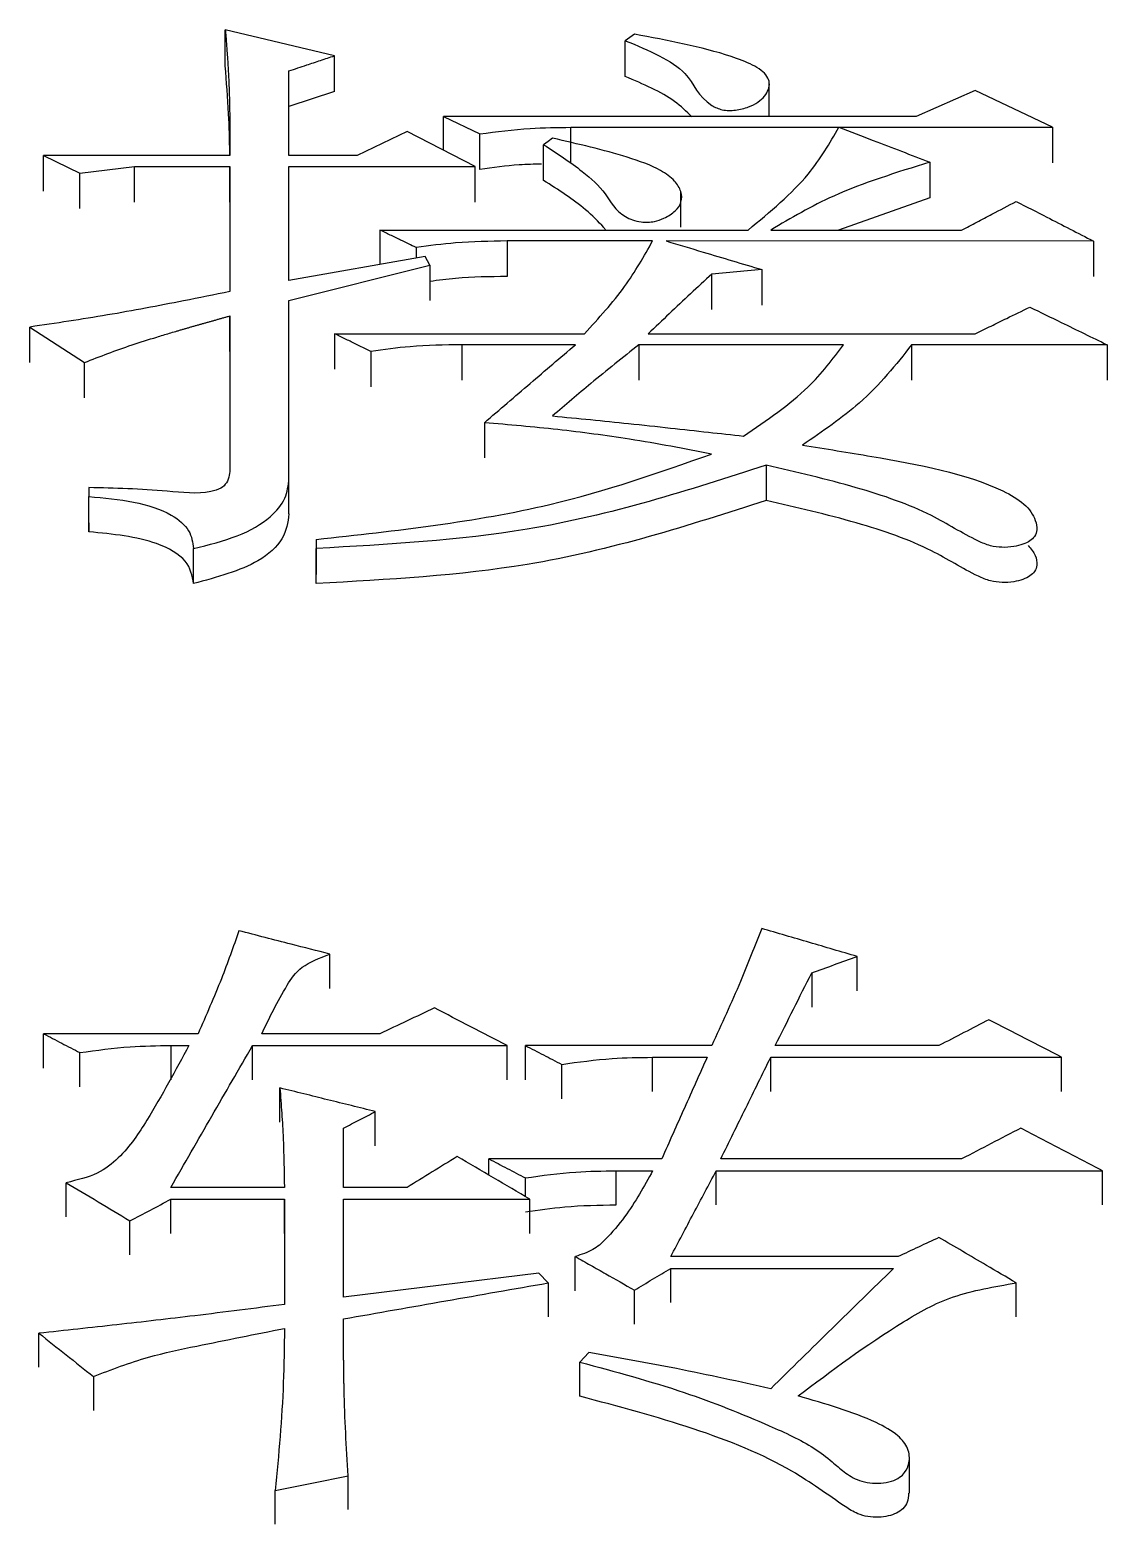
# Model space of a CAD drawing. Header units: millimetres. Extents: x 2180 to 4616, y 795 to 2518.
# Drawn here: x 2633.354 to 2635.918, y 2275.792 to 2279.347 of the extents above; entities that cross this region are included whole.
import ezdxf

# ---------------------------------------------------------------- set-up
doc = ezdxf.new("R2010")
doc.units = ezdxf.units.MM

msp = doc.modelspace()

# ---------------------------------------------------------------- linework, layer by layer
at = {"color": 7, "linetype": 'Continuous', "lineweight": 25}
for p, q in [((2634.0786, 2279.2854), (2633.819, 2279.347)), ((2633.819, 2279.2618), (2633.819, 2279.347)), ((2634.7926, 2279.3367), (2634.7709, 2279.3213)), ((2634.7709, 2279.2361), (2634.7709, 2279.3213)), ((2634.0786, 2279.2002), (2634.0786, 2279.2854)), ((2633.9705, 2279.0478), (2633.9705, 2279.2494)), ((2635.1136, 2279.141), (2635.1136, 2279.2236)), ((2634.0786, 2279.2002), (2633.9705, 2279.1643)), ((2635.6039, 2279.203), (2635.4632, 2279.141)), ((2635.7878, 2279.1151), (2635.6039, 2279.203)), ((2634.3382, 2279.0606), (2634.3382, 2279.141)), ((2634.3382, 2279.141), (2634.4248, 2279.0996)), ((2635.4632, 2279.141), (2634.3382, 2279.141)), ((2634.6411, 2279.0303), (2634.6411, 2279.1152)), ((2634.6411, 2279.1152), (2635.7878, 2279.1151)), ((2635.7878, 2279.1151), (2635.7878, 2279.0303)), ((2634.2517, 2279.1048), (2634.1327, 2279.0478)), ((2634.414, 2279.0219), (2634.2517, 2279.1048)), ((2634.4248, 2279.0148), (2634.4248, 2279.0996)), ((2633.3863, 2279.0478), (2633.4729, 2279.0063)), ((2633.8298, 2279.0478), (2633.3863, 2279.0478)), ((2634.1327, 2279.0478), (2633.9705, 2279.0478)), ((2634.5763, 2278.9889), (2634.5763, 2279.0738)), ((2633.4729, 2279.0063), (2633.6027, 2279.0219)), ((2633.4729, 2278.9216), (2633.4729, 2279.0063)), ((2633.6027, 2279.0219), (2633.8298, 2279.0219)), ((2633.6027, 2278.9371), (2633.6027, 2279.0219)), ((2633.8298, 2279.0219), (2633.8298, 2278.7241)), ((2633.8298, 2278.9371), (2633.8298, 2279.0219)), ((2633.9705, 2279.0219), (2634.414, 2279.0219)), ((2633.9705, 2278.7504), (2633.9705, 2279.0219)), ((2634.414, 2278.9371), (2634.414, 2279.0219)), ((2635.4957, 2279.0322), (2635.4957, 2278.9474)), ((2634.9029, 2278.8777), (2634.903, 2278.9629)), ((2635.4957, 2278.9474), (2635.278, 2278.8708)), ((2634.1868, 2278.8708), (2635.063, 2278.8708)), ((2634.1868, 2278.8708), (2634.1868, 2278.7888)), ((2635.1171, 2278.8708), (2635.5714, 2278.8708)), ((2634.2733, 2278.829), (2634.2733, 2278.8042)), ((2634.8358, 2278.8447), (2634.4897, 2278.8447)), ((2634.4897, 2278.8447), (2634.4897, 2278.7601)), ((2635.8851, 2278.8446), (2634.8683, 2278.8447)), ((2635.8851, 2278.8446), (2635.8851, 2278.7601)), ((2634.295, 2278.808), (2633.9705, 2278.7504)), ((2634.3058, 2278.7871), (2634.295, 2278.808)), ((2633.9705, 2278.7031), (2634.3058, 2278.7871)), ((2634.3058, 2278.7871), (2634.3058, 2278.7027)), ((2634.9765, 2278.6817), (2634.9765, 2278.7661)), ((2635.0955, 2278.7766), (2635.0955, 2278.6922)), ((2633.9705, 2278.2791), (2633.9705, 2278.7031)), ((2633.8298, 2278.6663), (2633.8298, 2278.3058)), ((2633.8298, 2278.582), (2633.8298, 2278.6663)), ((2633.3539, 2278.6399), (2633.4837, 2278.5555)), ((2633.3539, 2278.5557), (2633.3539, 2278.6399)), ((2634.0786, 2278.6241), (2634.6736, 2278.6241)), ((2634.0786, 2278.6241), (2634.0786, 2278.5399)), ((2634.825, 2278.6241), (2635.6039, 2278.6241)), ((2634.1652, 2278.5819), (2634.1652, 2278.4978)), ((2634.652, 2278.5977), (2634.3815, 2278.5977)), ((2634.3815, 2278.5977), (2634.3815, 2278.5135)), ((2635.2902, 2278.5977), (2634.8034, 2278.5977)), ((2634.8034, 2278.5977), (2634.8034, 2278.5136)), ((2635.9176, 2278.5977), (2635.4523, 2278.5977)), ((2635.4523, 2278.5977), (2635.4523, 2278.5136)), ((2635.9176, 2278.5977), (2635.9176, 2278.5135)), ((2633.4837, 2278.4714), (2633.4837, 2278.5555)), ((2634.4356, 2278.4123), (2634.4356, 2278.3284)), ((2635.1061, 2278.3112), (2635.1061, 2278.2274)), ((2633.9705, 2278.1953), (2633.9705, 2278.2791)), ((2633.4945, 2278.2578), (2633.4945, 2278.2364)), ((2633.4945, 2278.2578), (2633.4945, 2278.2364)), ((2633.4945, 2278.1527), (2633.4945, 2278.2364)), ((2634.0354, 2278.1346), (2634.0354, 2278.1131)), ((2634.0354, 2278.1346), (2634.0354, 2278.051)), ((2633.7433, 2278.0294), (2633.7433, 2278.113)), ((2634.0354, 2278.0296), (2634.0354, 2278.1131)), ((2634.068, 2277.0658), (2634.068, 2277.1478)), ((2635.3226, 2277.0603), (2635.3226, 2277.1423)), ((2635.2145, 2277.1034), (2635.2145, 2277.0214)), ((2633.7541, 2276.9584), (2633.3863, 2276.9584)), ((2634.1868, 2276.9584), (2633.9056, 2276.9584)), ((2633.4729, 2276.8319), (2633.4729, 2276.9136)), ((2633.6892, 2276.9304), (2633.7325, 2276.9304)), ((2633.6892, 2276.9304), (2633.6892, 2276.8487)), ((2633.8839, 2276.9304), (2634.4897, 2276.9304)), ((2634.4897, 2276.8487), (2634.4897, 2276.9304)), ((2634.9765, 2276.9304), (2634.533, 2276.9304)), ((2635.5174, 2276.9304), (2635.1279, 2276.9304)), ((2634.6195, 2276.8039), (2634.6195, 2276.8856)), ((2634.8359, 2276.9024), (2634.9657, 2276.9024)), ((2634.8359, 2276.8207), (2634.8359, 2276.9024)), ((2635.1171, 2276.9024), (2635.8094, 2276.9024)), ((2635.1171, 2276.8207), (2635.1171, 2276.9024)), ((2635.8094, 2276.8207), (2635.8094, 2276.9024)), ((2633.9488, 2276.7479), (2633.9489, 2276.8295)), ((2634.176, 2276.6918), (2634.176, 2276.7733)), ((2634.1003, 2276.5928), (2634.1003, 2276.7339)), ((2634.8575, 2276.6606), (2634.4464, 2276.6606)), ((2634.4464, 2276.6217), (2634.4464, 2276.6606)), ((2635.5714, 2276.6606), (2634.9981, 2276.6606)), ((2634.7493, 2276.6323), (2634.8359, 2276.6323)), ((2634.7493, 2276.5511), (2634.7493, 2276.6323)), ((2634.9873, 2276.6323), (2635.9068, 2276.6323)), ((2634.9873, 2276.5511), (2634.9873, 2276.6323)), ((2635.9068, 2276.551), (2635.9068, 2276.6323)), ((2633.4404, 2276.5229), (2633.4404, 2276.6041)), ((2633.9597, 2276.5928), (2633.6892, 2276.5928)), ((2634.2517, 2276.5928), (2634.1003, 2276.5928)), ((2634.533, 2276.5708), (2634.533, 2276.6154)), ((2633.6892, 2276.5645), (2633.9597, 2276.5645)), ((2633.6892, 2276.4833), (2633.6892, 2276.5645)), ((2633.9597, 2276.5645), (2633.9597, 2276.3143)), ((2633.9597, 2276.4833), (2633.9597, 2276.5645)), ((2634.1003, 2276.5645), (2634.5438, 2276.5645)), ((2634.1003, 2276.3314), (2634.1003, 2276.5645)), ((2634.5438, 2276.4833), (2634.5438, 2276.5645)), ((2633.5919, 2276.4324), (2633.5919, 2276.5135)), ((2634.6519, 2276.3469), (2634.6519, 2276.4283)), ((2635.42, 2276.4282), (2634.8791, 2276.4283)), ((2634.5871, 2276.3656), (2634.5654, 2276.3884)), ((2634.8791, 2276.3998), (2635.4092, 2276.3998)), ((2634.5871, 2276.3656), (2634.5871, 2276.2848)), ((2634.7926, 2276.2677), (2634.7926, 2276.3485)), ((2635.7013, 2276.2847), (2635.7013, 2276.3656)), ((2633.3755, 2276.1651), (2633.3755, 2276.2458)), ((2634.6844, 2276.2), (2634.6628, 2276.177)), ((2633.5052, 2276.1428), (2633.5052, 2276.0622)), ((2635.4469, 2275.8654), (2635.4469, 2275.9463)), ((2634.1111, 2275.8263), (2634.1111, 2275.9066)), ((2633.938, 2275.7917), (2633.938, 2275.8719))]:
    msp.add_line(p, q, dxfattribs=at)
at = {"color": 7, "linetype": 'Continuous', "lineweight": 25, "flags": 128}
for points in [[(2634.5979, 2279.0893), (2634.5871, 2279.0815), (2634.5763, 2279.0738)], [(2633.3863, 2278.963), (2633.3863, 2278.9842), (2633.3863, 2279.0054), (2633.3863, 2279.0478)], [(2635.0955, 2278.7766), (2635.036, 2278.7713), (2634.9765, 2278.7661)], [(2633.3863, 2276.8766), (2633.3863, 2276.897), (2633.3863, 2276.9177), (2633.3863, 2276.9584)], [(2633.8839, 2276.8487), (2633.8839, 2276.8691), (2633.8839, 2276.8898), (2633.8839, 2276.9304)], [(2634.533, 2276.8487), (2634.533, 2276.869), (2634.533, 2276.8898), (2634.533, 2276.9304)], [(2634.5654, 2276.3884), (2634.3329, 2276.3599), (2634.1003, 2276.3314)], [(2634.8791, 2276.3189), (2634.8791, 2276.339), (2634.8791, 2276.3595), (2634.8791, 2276.3998)], [(2634.6628, 2276.0964), (2634.6628, 2276.1162), (2634.6628, 2276.1365), (2634.6628, 2276.1568), (2634.6628, 2276.177)], [(2633.938, 2275.8719), (2634.0246, 2275.8892), (2634.1111, 2275.9066)]]:
    msp.add_lwpolyline(points, dxfattribs=at)
at = {"color": 7, "linetype": 'Continuous', "lineweight": 25}
for points, knots in [([(2633.819, 2279.347), (2633.8192, 2279.3451), (2633.8195, 2279.3413), (2633.8199, 2279.3356), (2633.8204, 2279.3299), (2633.8208, 2279.3251), (2633.8211, 2279.3204), (2633.8214, 2279.3166), (2633.8218, 2279.3118), (2633.8222, 2279.3071), (2633.8226, 2279.3013), (2633.8229, 2279.2966), (2633.8233, 2279.2918), (2633.8236, 2279.288), (2633.8239, 2279.2833), (2633.8242, 2279.2795), (2633.8245, 2279.2747), (2633.8248, 2279.2699), (2633.8252, 2279.2642), (2633.8255, 2279.2595), (2633.8257, 2279.2547), (2633.826, 2279.2509), (2633.8262, 2279.2461), (2633.8265, 2279.2413), (2633.8267, 2279.2366), (2633.827, 2279.2318), (2633.8272, 2279.227), (2633.8274, 2279.2223), (2633.8276, 2279.2175), (2633.8277, 2279.2137), (2633.8279, 2279.2089), (2633.8281, 2279.2041), (2633.8282, 2279.1993), (2633.8284, 2279.1945), (2633.8285, 2279.1898), (2633.8286, 2279.185), (2633.8288, 2279.1802), (2633.8288, 2279.1764), (2633.8289, 2279.1716), (2633.829, 2279.1668), (2633.8291, 2279.162), (2633.8292, 2279.1572), (2633.8293, 2279.1524), (2633.8294, 2279.1477), (2633.8294, 2279.1429), (2633.8295, 2279.1381), (2633.8295, 2279.1333), (2633.8296, 2279.1285), (2633.8296, 2279.1247), (2633.8297, 2279.1199), (2633.8297, 2279.1151), (2633.8297, 2279.1103), (2633.8297, 2279.1055), (2633.8298, 2279.1007), (2633.8298, 2279.0959), (2633.8298, 2279.0911), (2633.8298, 2279.0872), (2633.8298, 2279.0824), (2633.8298, 2279.0776), (2633.8298, 2279.0728), (2633.8298, 2279.068), (2633.8298, 2279.0632), (2633.8298, 2279.0584), (2633.8298, 2279.0533), (2633.8298, 2279.0501), (2633.8298, 2279.0478)], [0, 0, 0, 0, 0.019168, 0.038335, 0.057502, 0.07667, 0.086254, 0.105421, 0.115005, 0.134172, 0.15334, 0.172507, 0.182091, 0.201259, 0.210842, 0.23001, 0.239594, 0.258761, 0.277929, 0.297096, 0.30668, 0.325847, 0.335431, 0.354599, 0.373766, 0.38335, 0.402517, 0.421685, 0.431268, 0.450436, 0.46002, 0.479187, 0.498355, 0.507938, 0.527106, 0.546273, 0.555857, 0.575025, 0.584608, 0.603776, 0.622943, 0.632527, 0.651695, 0.670862, 0.680446, 0.699613, 0.718781, 0.728365, 0.747532, 0.757116, 0.776283, 0.795451, 0.805034, 0.824202, 0.843369, 0.852953, 0.872121, 0.881704, 0.900872, 0.920039, 0.929623, 0.948791, 0.967958, 0.977542, 1, 1, 1, 1]), ([(2634.7709, 2279.3213), (2634.8268, 2279.2982), (2634.9256, 2279.2575), (2634.9439, 2279.1853), (2634.9879, 2279.161), (2635.0014, 2279.1565), (2635.0173, 2279.1549), (2635.0392, 2279.1563), (2635.0647, 2279.1625), (2635.0948, 2279.1786), (2635.1157, 2279.204), (2635.114, 2279.2377), (2635.075, 2279.2649), (2634.972, 2279.3031), (2634.8721, 2279.3218), (2634.7926, 2279.3367)], [0, 0, 0, 0, 0.207477, 0.366822, 0.383118, 0.39879, 0.41441, 0.430881, 0.46509, 0.497024, 0.558703, 0.619218, 0.681584, 0.746434, 1, 1, 1, 1]), ([(2633.8295, 2279.0478), (2633.8295, 2279.0503), (2633.8294, 2279.0834), (2633.827, 2279.1549), (2633.8219, 2279.2235), (2633.819, 2279.2618)], [0, 0, 0, 0, 0.03409, 0.462178, 1, 1, 1, 1]), ([(2633.9705, 2279.2494), (2633.9845, 2279.254), (2634.0096, 2279.2624), (2634.0457, 2279.2744), (2634.0676, 2279.2817), (2634.0786, 2279.2854)], [0, 0, 0, 0, 0.39045, 0.695224, 1, 1, 1, 1]), ([(2634.929, 2279.1402), (2634.9162, 2279.1528), (2634.8776, 2279.1907), (2634.8136, 2279.2179), (2634.7709, 2279.2361)], [0, 0, 0, 0, 0.332313, 1, 1, 1, 1]), ([(2634.4248, 2279.0996), (2634.4645, 2279.1048), (2634.5357, 2279.114), (2634.6088, 2279.1148), (2634.6411, 2279.1152)], [0, 0, 0, 0, 0.558836, 1, 1, 1, 1]), ([(2635.063, 2278.8708), (2635.1152, 2278.9141), (2635.2077, 2278.9909), (2635.2575, 2279.0775), (2635.2792, 2279.1152)], [0, 0, 0, 0, 0.564258, 1, 1, 1, 1]), ([(2635.2793, 2279.1152), (2635.3065, 2279.1047), (2635.3562, 2279.0857), (2635.4284, 2279.0581), (2635.4733, 2279.0408), (2635.4957, 2279.0322)], [0, 0, 0, 0, 0.377948, 0.688974, 1, 1, 1, 1]), ([(2634.5763, 2279.0738), (2634.6082, 2279.053), (2634.6642, 2279.0167), (2634.728, 2278.959), (2634.7475, 2278.9131), (2634.7878, 2278.8944), (2634.8064, 2278.8896), (2634.8249, 2278.8887), (2634.8439, 2278.8915), (2634.8675, 2278.9), (2634.8915, 2278.9154), (2634.9065, 2278.938), (2634.9051, 2278.963), (2634.8892, 2278.9894), (2634.8482, 2279.0193), (2634.7488, 2279.0546), (2634.6582, 2279.0754), (2634.5979, 2279.0893)], [0, 0, 0, 0, 0.148754, 0.260728, 0.372296, 0.394322, 0.416456, 0.432197, 0.447933, 0.473769, 0.515229, 0.556405, 0.603707, 0.651901, 0.70837, 0.805731, 1, 1, 1, 1]), ([(2634.5717, 2279.0277), (2634.5539, 2279.0273), (2634.5041, 2279.0262), (2634.4558, 2279.0192), (2634.4248, 2279.0148)], [0, 0, 0, 0, 0.356584, 1, 1, 1, 1]), ([(2635.4957, 2279.0322), (2635.4162, 2279.0075), (2635.2748, 2278.9637), (2635.1651, 2278.8991), (2635.1171, 2278.8708)], [0, 0, 0, 0, 0.562196, 1, 1, 1, 1]), ([(2634.7244, 2278.8708), (2634.7228, 2278.8727), (2634.7087, 2278.8893), (2634.6663, 2278.9314), (2634.6116, 2278.9664), (2634.5763, 2278.9889)], [0, 0, 0, 0, 0.043567, 0.383967, 1, 1, 1, 1]), ([(2635.5714, 2278.8708), (2635.5834, 2278.8771), (2635.6075, 2278.8896), (2635.6508, 2278.9123), (2635.682, 2278.9286), (2635.7012, 2278.9386)], [0, 0, 0, 0, 0.277776, 0.555554, 1, 1, 1, 1]), ([(2635.7012, 2278.9386), (2635.7255, 2278.9262), (2635.7683, 2278.9044), (2635.8296, 2278.873), (2635.8666, 2278.8541), (2635.8851, 2278.8446)], [0, 0, 0, 0, 0.396526, 0.698263, 1, 1, 1, 1]), ([(2634.2733, 2278.829), (2634.261, 2278.835), (2634.2404, 2278.8449), (2634.2115, 2278.8589), (2634.1951, 2278.8668), (2634.1868, 2278.8708)], [0, 0, 0, 0, 0.428361, 0.714181, 1, 1, 1, 1]), ([(2634.4897, 2278.8447), (2634.4486, 2278.844), (2634.3754, 2278.8429), (2634.3045, 2278.8332), (2634.2733, 2278.829)], [0, 0, 0, 0, 0.561072, 1, 1, 1, 1]), ([(2634.6736, 2278.6241), (2634.6906, 2278.6426), (2634.7245, 2278.6795), (2634.7838, 2278.7522), (2634.8153, 2278.8083), (2634.8358, 2278.8447)], [0, 0, 0, 0, 0.259479, 0.519027, 1, 1, 1, 1]), ([(2634.8683, 2278.8447), (2634.8977, 2278.8359), (2634.9502, 2278.8201), (2635.0259, 2278.7974), (2635.0723, 2278.7835), (2635.0955, 2278.7766)], [0, 0, 0, 0, 0.387874, 0.693937, 1, 1, 1, 1]), ([(2634.4897, 2278.7601), (2634.4486, 2278.7597), (2634.3864, 2278.759), (2634.3262, 2278.751), (2634.3058, 2278.7483)], [0, 0, 0, 0, 0.66153, 1, 1, 1, 1]), ([(2634.9765, 2278.7661), (2634.9597, 2278.7504), (2634.9261, 2278.719), (2634.8757, 2278.6717), (2634.8419, 2278.64), (2634.825, 2278.6241)], [0, 0, 0, 0, 0.331513, 0.665756, 1, 1, 1, 1]), ([(2633.8298, 2278.7241), (2633.7931, 2278.7168), (2633.6966, 2278.6974), (2633.539, 2278.6674), (2633.4156, 2278.6491), (2633.3539, 2278.6399)], [0, 0, 0, 0, 0.234581, 0.616855, 1, 1, 1, 1]), ([(2635.6039, 2278.6241), (2635.6164, 2278.6302), (2635.6413, 2278.6423), (2635.6846, 2278.6634), (2635.7154, 2278.6784), (2635.7337, 2278.6873)], [0, 0, 0, 0, 0.288433, 0.576865, 1, 1, 1, 1]), ([(2635.7337, 2278.6873), (2635.7586, 2278.6751), (2635.8018, 2278.6542), (2635.8631, 2278.6243), (2635.8994, 2278.6066), (2635.9176, 2278.5977)], [0, 0, 0, 0, 0.407195, 0.703597, 1, 1, 1, 1]), ([(2633.4837, 2278.5555), (2633.5209, 2278.5699), (2633.5768, 2278.5914), (2633.646, 2278.6131), (2633.6809, 2278.6237), (2633.6971, 2278.6285), (2633.7059, 2278.6311), (2633.7109, 2278.6326), (2633.7172, 2278.6344), (2633.7222, 2278.6359), (2633.7285, 2278.6377), (2633.7335, 2278.6391), (2633.7386, 2278.6406), (2633.7436, 2278.642), (2633.7487, 2278.6435), (2633.755, 2278.6453), (2633.76, 2278.6467), (2633.7663, 2278.6485), (2633.7714, 2278.6499), (2633.7777, 2278.6517), (2633.7828, 2278.6531), (2633.7891, 2278.6549), (2633.7942, 2278.6563), (2633.8005, 2278.6581), (2633.8056, 2278.6595), (2633.8119, 2278.6613), (2633.817, 2278.6627), (2633.8234, 2278.6645), (2633.8273, 2278.6656), (2633.8298, 2278.6663)], [0, 0, 0, 0, 0.340494, 0.510588, 0.595628, 0.638147, 0.648777, 0.670037, 0.680666, 0.701926, 0.712556, 0.733815, 0.744445, 0.755075, 0.776334, 0.786964, 0.808224, 0.818854, 0.840113, 0.850743, 0.872003, 0.882632, 0.903892, 0.914522, 0.935781, 0.946411, 0.967671, 0.9783, 1, 1, 1, 1]), ([(2634.1652, 2278.5819), (2634.1528, 2278.5879), (2634.1322, 2278.598), (2634.1034, 2278.6121), (2634.0869, 2278.6201), (2634.0786, 2278.6241)], [0, 0, 0, 0, 0.428361, 0.714181, 1, 1, 1, 1]), ([(2634.3815, 2278.5977), (2634.3404, 2278.5971), (2634.2672, 2278.596), (2634.1963, 2278.5862), (2634.1652, 2278.5819)], [0, 0, 0, 0, 0.5610721, 1, 1, 1, 1]), ([(2634.4356, 2278.4123), (2634.4719, 2278.4435), (2634.5262, 2278.4901), (2634.5983, 2278.5519), (2634.6341, 2278.5824), (2634.652, 2278.5977)], [0, 0, 0, 0, 0.503826, 0.751913, 1, 1, 1, 1]), ([(2634.8034, 2278.5977), (2634.7842, 2278.5825), (2634.7457, 2278.5521), (2634.6765, 2278.4958), (2634.6281, 2278.4542), (2634.5979, 2278.4283)], [0, 0, 0, 0, 0.273449, 0.546904, 1, 1, 1, 1]), ([(2635.0522, 2278.3804), (2635.1075, 2278.4181), (2635.2055, 2278.4849), (2635.2645, 2278.5634), (2635.2902, 2278.5977)], [0, 0, 0, 0, 0.563785, 1, 1, 1, 1]), ([(2635.4523, 2278.5977), (2635.4148, 2278.5502), (2635.3473, 2278.4647), (2635.2402, 2278.3916), (2635.1928, 2278.3591)], [0, 0, 0, 0, 0.556253, 1, 1, 1, 1]), ([(2634.9764, 2278.3378), (2634.9117, 2278.3502), (2634.7915, 2278.3732), (2634.6101, 2278.3971), (2634.4939, 2278.4072), (2634.4356, 2278.4123)], [0, 0, 0, 0, 0.368096, 0.683267, 1, 1, 1, 1]), ([(2634.5979, 2278.4283), (2634.6583, 2278.4225), (2634.752, 2278.4135), (2634.8754, 2278.4), (2634.9665, 2278.39), (2635.0244, 2278.3835), (2635.0522, 2278.3804)], [0, 0, 0, 0, 0.3974374, 0.6170172, 0.8157107, 1, 1, 1, 1]), ([(2634.0354, 2278.1346), (2634.2258, 2278.1555), (2634.5629, 2278.1924), (2634.851, 2278.2937), (2634.9764, 2278.3378)], [0, 0, 0, 0, 0.564773, 1, 1, 1, 1]), ([(2635.1928, 2278.3591), (2635.2474, 2278.3502), (2635.4122, 2278.3236), (2635.6075, 2278.2873), (2635.7239, 2278.2203), (2635.7465, 2278.1862), (2635.7518, 2278.1595), (2635.7468, 2278.1426), (2635.7349, 2278.1307), (2635.7172, 2278.1224), (2635.6944, 2278.1168), (2635.6673, 2278.1148), (2635.6369, 2278.1191), (2635.5788, 2278.1447), (2635.4917, 2278.2023), (2635.3171, 2278.2625), (2635.1785, 2278.2945), (2635.1062, 2278.3112)], [0, 0, 0, 0, 0.113866, 0.34337, 0.39359, 0.444116, 0.471653, 0.490478, 0.50521, 0.519932, 0.535866, 0.554481, 0.573032, 0.596509, 0.70042, 0.843829, 1, 1, 1, 1]), ([(2633.8298, 2278.3058), (2633.8295, 2278.2933), (2633.8291, 2278.2759), (2633.8099, 2278.2553), (2633.7616, 2278.2405), (2633.6513, 2278.2543), (2633.5558, 2278.2564), (2633.4945, 2278.2578)], [0, 0, 0, 0, 0.163972, 0.228894, 0.296062, 0.547773, 1, 1, 1, 1]), ([(2635.1062, 2278.3112), (2634.9216, 2278.2516), (2634.5891, 2278.1441), (2634.2059, 2278.1226), (2634.0354, 2278.1131)], [0, 0, 0, 0, 0.554855, 1, 1, 1, 1]), ([(2633.7433, 2278.113), (2633.7794, 2278.1219), (2633.8505, 2278.1394), (2633.9259, 2278.1828), (2633.9655, 2278.2317), (2633.9688, 2278.2634), (2633.9705, 2278.2791)], [0, 0, 0, 0, 0.291064, 0.572494, 0.787521, 1, 1, 1, 1]), ([(2633.4945, 2278.2364), (2633.5305, 2278.2332), (2633.6013, 2278.227), (2633.6897, 2278.1992), (2633.7375, 2278.1565), (2633.7414, 2278.1274), (2633.7433, 2278.113)], [0, 0, 0, 0, 0.292624, 0.57669, 0.790427, 1, 1, 1, 1]), ([(2635.1062, 2278.2274), (2634.9216, 2278.1678), (2634.589, 2278.0604), (2634.2059, 2278.039), (2634.0354, 2278.0295)], [0, 0, 0, 0, 0.554801, 1, 1, 1, 1]), ([(2635.7298, 2278.1201), (2635.7363, 2278.1123), (2635.7487, 2278.0975), (2635.7516, 2278.0759), (2635.7469, 2278.059), (2635.7349, 2278.0471), (2635.7173, 2278.0388), (2635.6945, 2278.0332), (2635.6674, 2278.0312), (2635.637, 2278.0354), (2635.5789, 2278.061), (2635.4918, 2278.1186), (2635.3172, 2278.1787), (2635.1785, 2278.2107), (2635.1062, 2278.2273)], [0, 0, 0, 0, 0.052966, 0.099864, 0.131895, 0.156969, 0.182027, 0.209154, 0.240887, 0.272554, 0.312547, 0.48946, 0.733777, 1, 1, 1, 1]), ([(2633.9705, 2278.1953), (2633.9677, 2278.1753), (2633.962, 2278.1349), (2633.8891, 2278.0687), (2633.7991, 2278.0445), (2633.7433, 2278.0294)], [0, 0, 0, 0, 0.270977, 0.547553, 1, 1, 1, 1]), ([(2633.4945, 2278.174), (2633.4945, 2278.17), (2633.4945, 2278.1629), (2633.4945, 2278.1557), (2633.4945, 2278.1526)], [0, 0, 0, 0, 0.56, 1, 1, 1, 1]), ([(2633.7433, 2278.0294), (2633.7402, 2278.0479), (2633.7338, 2278.0853), (2633.6427, 2278.1384), (2633.5514, 2278.1472), (2633.4945, 2278.1526)], [0, 0, 0, 0, 0.267361, 0.543633, 1, 1, 1, 1]), ([(2633.8515, 2277.2034), (2633.838, 2277.1653), (2633.8169, 2277.1053), (2633.7827, 2277.0238), (2633.7637, 2276.9802), (2633.7541, 2276.9584)], [0, 0, 0, 0, 0.465077, 0.732516, 1, 1, 1, 1]), ([(2634.0679, 2277.1479), (2634.0372, 2277.1557), (2633.9858, 2277.1689), (2633.9137, 2277.1874), (2633.8722, 2277.1981), (2633.8515, 2277.2034)], [0, 0, 0, 0, 0.425233, 0.712616, 1, 1, 1, 1]), ([(2635.0955, 2277.2089), (2635.0791, 2277.1669), (2635.0529, 2277.0993), (2635.0116, 2277.0066), (2634.9882, 2276.9558), (2634.9765, 2276.9304)], [0, 0, 0, 0, 0.452168, 0.726066, 1, 1, 1, 1]), ([(2635.3226, 2277.1423), (2635.2848, 2277.1534), (2635.2091, 2277.1756), (2635.1333, 2277.1978), (2635.0955, 2277.2089)], [0, 0, 0, 0, 0.499999, 1, 1, 1, 1]), ([(2633.9056, 2276.9584), (2633.9243, 2276.9967), (2633.9505, 2277.0501), (2633.9954, 2277.1201), (2634.0435, 2277.1385), (2634.0679, 2277.1478)], [0, 0, 0, 0, 0.554938, 0.7747379, 1, 1, 1, 1]), ([(2635.2145, 2277.1034), (2635.2325, 2277.1099), (2635.2686, 2277.1228), (2635.3046, 2277.1358), (2635.3226, 2277.1423)], [0, 0, 0, 0, 0.499998, 1, 1, 1, 1]), ([(2635.1279, 2276.9304), (2635.1424, 2276.9593), (2635.1712, 2277.0171), (2635.2001, 2277.0746), (2635.2145, 2277.1034)], [0, 0, 0, 0, 0.4999992, 1, 1, 1, 1]), ([(2634.3166, 2277.0198), (2634.295, 2277.0096), (2634.2517, 2276.9891), (2634.2085, 2276.9686), (2634.1868, 2276.9584)], [0, 0, 0, 0, 0.499998, 1, 1, 1, 1]), ([(2634.4897, 2276.9304), (2634.4609, 2276.9453), (2634.4032, 2276.9751), (2634.3455, 2277.0049), (2634.3166, 2277.0198)], [0, 0, 0, 0, 0.5, 1, 1, 1, 1]), ([(2635.6363, 2276.9919), (2635.6165, 2276.9816), (2635.5769, 2276.9611), (2635.5372, 2276.9406), (2635.5174, 2276.9304)], [0, 0, 0, 0, 0.499999, 1, 1, 1, 1]), ([(2635.8094, 2276.9024), (2635.7806, 2276.9173), (2635.7229, 2276.9472), (2635.6652, 2276.977), (2635.6363, 2276.9919)], [0, 0, 0, 0, 0.5, 1, 1, 1, 1]), ([(2633.3863, 2276.9584), (2633.4008, 2276.9509), (2633.4296, 2276.936), (2633.4585, 2276.9211), (2633.4729, 2276.9136)], [0, 0, 0, 0, 0.5, 1, 1, 1, 1]), ([(2633.7325, 2276.9304), (2633.7005, 2276.8709), (2633.6518, 2276.7804), (2633.5837, 2276.6771), (2633.5179, 2276.6227), (2633.4665, 2276.6104), (2633.4404, 2276.6041)], [0, 0, 0, 0, 0.4936188, 0.7520723, 0.8741797, 1, 1, 1, 1]), ([(2633.4729, 2276.9136), (2633.5126, 2276.9192), (2633.5838, 2276.9291), (2633.6569, 2276.93), (2633.6892, 2276.9304)], [0, 0, 0, 0, 0.5588349, 1, 1, 1, 1]), ([(2633.6892, 2276.5928), (2633.7217, 2276.6493), (2633.7866, 2276.7623), (2633.8515, 2276.8744), (2633.8839, 2276.9304)], [0, 0, 0, 0, 0.5, 1, 1, 1, 1]), ([(2634.533, 2276.9304), (2634.5474, 2276.9229), (2634.5763, 2276.908), (2634.6051, 2276.893), (2634.6195, 2276.8856)], [0, 0, 0, 0, 0.5, 1, 1, 1, 1]), ([(2634.6195, 2276.8856), (2634.6593, 2276.8911), (2634.7304, 2276.9011), (2634.8036, 2276.902), (2634.8359, 2276.9024)], [0, 0, 0, 0, 0.558835, 1, 1, 1, 1]), ([(2634.9657, 2276.9024), (2634.9476, 2276.8622), (2634.9116, 2276.7818), (2634.8755, 2276.701), (2634.8575, 2276.6606)], [0, 0, 0, 0, 0.5, 1, 1, 1, 1]), ([(2634.9981, 2276.6606), (2635.018, 2276.701), (2635.0576, 2276.7818), (2635.0973, 2276.8622), (2635.1171, 2276.9024)], [0, 0, 0, 0, 0.5000002, 1, 1, 1, 1]), ([(2633.9489, 2276.8295), (2633.9504, 2276.8095), (2633.9536, 2276.7694), (2633.958, 2276.6906), (2633.959, 2276.6316), (2633.9597, 2276.5928)], [0, 0, 0, 0, 0.2547769, 0.5095601, 1, 1, 1, 1]), ([(2634.176, 2276.7733), (2634.1382, 2276.7827), (2634.0624, 2276.8014), (2633.9867, 2276.8201), (2633.9489, 2276.8295)], [0, 0, 0, 0, 0.499999, 1, 1, 1, 1]), ([(2634.1003, 2276.7339), (2634.1129, 2276.7405), (2634.1382, 2276.7536), (2634.1634, 2276.7667), (2634.176, 2276.7733)], [0, 0, 0, 0, 0.500001, 1, 1, 1, 1]), ([(2635.7121, 2276.7339), (2635.6886, 2276.7217), (2635.6418, 2276.6972), (2635.5949, 2276.6728), (2635.5714, 2276.6606)], [0, 0, 0, 0, 0.499999, 1, 1, 1, 1]), ([(2635.9068, 2276.6323), (2635.8743, 2276.6493), (2635.8094, 2276.6832), (2635.7445, 2276.717), (2635.7121, 2276.7339)], [0, 0, 0, 0, 0.5, 1, 1, 1, 1]), ([(2634.3707, 2276.6662), (2634.3509, 2276.654), (2634.3112, 2276.6295), (2634.2716, 2276.605), (2634.2517, 2276.5928)], [0, 0, 0, 0, 0.499998, 1, 1, 1, 1]), ([(2634.5438, 2276.5645), (2634.515, 2276.5814), (2634.4573, 2276.6154), (2634.3996, 2276.6493), (2634.3707, 2276.6662)], [0, 0, 0, 0, 0.5, 1, 1, 1, 1]), ([(2634.4464, 2276.6606), (2634.4609, 2276.6531), (2634.4897, 2276.638), (2634.5186, 2276.6229), (2634.533, 2276.6154)], [0, 0, 0, 0, 0.5, 1, 1, 1, 1]), ([(2634.533, 2276.6154), (2634.5727, 2276.621), (2634.6439, 2276.6311), (2634.717, 2276.6319), (2634.7493, 2276.6323)], [0, 0, 0, 0, 0.558835, 1, 1, 1, 1]), ([(2634.8359, 2276.6323), (2634.8157, 2276.5954), (2634.7849, 2276.5389), (2634.733, 2276.4775), (2634.6963, 2276.4429), (2634.6668, 2276.4332), (2634.652, 2276.4283)], [0, 0, 0, 0, 0.494008, 0.754052, 0.875824, 1, 1, 1, 1]), ([(2634.8791, 2276.4283), (2634.8972, 2276.4624), (2634.9332, 2276.5305), (2634.9693, 2276.5984), (2634.9873, 2276.6323)], [0, 0, 0, 0, 0.5, 1, 1, 1, 1]), ([(2633.4404, 2276.6041), (2633.4657, 2276.589), (2633.5161, 2276.5588), (2633.5666, 2276.5286), (2633.5919, 2276.5135)], [0, 0, 0, 0, 0.5, 1, 1, 1, 1]), ([(2633.5919, 2276.5135), (2633.6081, 2276.522), (2633.6406, 2276.539), (2633.673, 2276.556), (2633.6892, 2276.5645)], [0, 0, 0, 0, 0.500002, 1, 1, 1, 1]), ([(2634.7493, 2276.5507), (2634.7082, 2276.55), (2634.635, 2276.5488), (2634.5641, 2276.5383), (2634.533, 2276.5337)], [0, 0, 0, 0, 0.5610853, 1, 1, 1, 1]), ([(2635.5174, 2276.4737), (2635.5011, 2276.4661), (2635.4687, 2276.451), (2635.4362, 2276.4358), (2635.42, 2276.4282)], [0, 0, 0, 0, 0.499999, 1, 1, 1, 1]), ([(2635.7013, 2276.3656), (2635.6776, 2276.3795), (2635.6351, 2276.4045), (2635.5738, 2276.4406), (2635.5362, 2276.4627), (2635.5174, 2276.4737)], [0, 0, 0, 0, 0.386049, 0.693024, 1, 1, 1, 1]), ([(2634.6519, 2276.4283), (2634.664, 2276.4215), (2634.6881, 2276.4078), (2634.735, 2276.3812), (2634.7698, 2276.3615), (2634.7926, 2276.3485)], [0, 0, 0, 0, 0.257094, 0.514188, 1, 1, 1, 1]), ([(2634.7926, 2276.3485), (2634.807, 2276.3571), (2634.8359, 2276.3742), (2634.8647, 2276.3913), (2634.8791, 2276.3998)], [0, 0, 0, 0, 0.500001, 1, 1, 1, 1]), ([(2635.4092, 2276.3998), (2635.3605, 2276.3523), (2635.2632, 2276.2573), (2635.1658, 2276.1617), (2635.1171, 2276.1139)], [0, 0, 0, 0, 0.5, 1, 1, 1, 1]), ([(2634.1003, 2276.2801), (2634.1814, 2276.2943), (2634.3437, 2276.3229), (2634.5059, 2276.3514), (2634.5871, 2276.3656)], [0, 0, 0, 0, 0.5, 1, 1, 1, 1]), ([(2635.182, 2276.0967), (2635.2621, 2276.1568), (2635.374, 2276.2408), (2635.5464, 2276.3392), (2635.6492, 2276.3567), (2635.7013, 2276.3656)], [0, 0, 0, 0, 0.553442, 0.773992, 1, 1, 1, 1]), ([(2633.9597, 2276.3143), (2633.8886, 2276.3052), (2633.756, 2276.2883), (2633.5612, 2276.2658), (2633.4374, 2276.2524), (2633.3755, 2276.2458)], [0, 0, 0, 0, 0.366425, 0.683185, 1, 1, 1, 1]), ([(2634.1111, 2275.9066), (2634.1071, 2275.9748), (2634.103, 2276.0449), (2634.1016, 2276.1164), (2634.1015, 2276.1217), (2634.1014, 2276.127), (2634.1013, 2276.1323), (2634.1012, 2276.1376), (2634.1011, 2276.1429), (2634.101, 2276.1482), (2634.1009, 2276.1535), (2634.1009, 2276.1605), (2634.1008, 2276.1675), (2634.1007, 2276.1746), (2634.1007, 2276.1799), (2634.1006, 2276.1852), (2634.1006, 2276.1904), (2634.1006, 2276.1957), (2634.1005, 2276.201), (2634.1005, 2276.2063), (2634.1005, 2276.2133), (2634.1004, 2276.2203), (2634.1004, 2276.2274), (2634.1004, 2276.2326), (2634.1004, 2276.2379), (2634.1004, 2276.2432), (2634.1003, 2276.2485), (2634.1003, 2276.2537), (2634.1003, 2276.259), (2634.1003, 2276.2643), (2634.1003, 2276.2713), (2634.1003, 2276.2765), (2634.1003, 2276.2801)], [0, 0, 0, 0, 0.54643, 0.560604, 0.574777, 0.588951, 0.603124, 0.617298, 0.631471, 0.645645, 0.659818, 0.673992, 0.702338, 0.716512, 0.730685, 0.744859, 0.759032, 0.773206, 0.787379, 0.801553, 0.815726, 0.844073, 0.858247, 0.87242, 0.886594, 0.900767, 0.914941, 0.929114, 0.943288, 0.957461, 0.971635, 1, 1, 1, 1]), ([(2633.3755, 2276.2458), (2633.3971, 2276.2286), (2633.4404, 2276.1943), (2633.4836, 2276.16), (2633.5052, 2276.1428)], [0, 0, 0, 0, 0.5, 1, 1, 1, 1]), ([(2633.5052, 2276.1428), (2633.5479, 2276.1593), (2633.6251, 2276.1892), (2633.7817, 2276.222), (2633.8901, 2276.2434), (2633.9597, 2276.2572)], [0, 0, 0, 0, 0.308167, 0.555958, 1, 1, 1, 1]), ([(2633.9597, 2276.2572), (2633.9592, 2276.2141), (2633.9582, 2276.1285), (2633.9499, 2276.0001), (2633.942, 2275.9146), (2633.938, 2275.8719)], [0, 0, 0, 0, 0.337206, 0.668546, 1, 1, 1, 1]), ([(2635.1171, 2276.1139), (2635.0799, 2276.1221), (2635.0054, 2276.1384), (2634.8619, 2276.1685), (2634.7542, 2276.1876), (2634.6844, 2276.2)], [0, 0, 0, 0, 0.260983, 0.521979, 1, 1, 1, 1]), ([(2634.6628, 2276.177), (2634.7468, 2276.1544), (2634.9048, 2276.1119), (2635.0863, 2276.0387), (2635.2068, 2275.984), (2635.2599, 2275.9434), (2635.2907, 2275.9155), (2635.32, 2275.8967), (2635.3523, 2275.8889), (2635.3792, 2275.8883), (2635.4045, 2275.8928), (2635.4243, 2275.9021), (2635.4394, 2275.9171), (2635.4487, 2275.9405), (2635.4463, 2275.9715), (2635.4196, 2276.0061), (2635.3338, 2276.0531), (2635.2467, 2276.0781), (2635.182, 2276.0967)], [0, 0, 0, 0, 0.197624, 0.371591, 0.471167, 0.521337, 0.556787, 0.592598, 0.61138, 0.630161, 0.649113, 0.666951, 0.682877, 0.711545, 0.752921, 0.793459, 0.846543, 1, 1, 1, 1]), ([(2635.4452, 2275.865), (2635.4448, 2275.8578), (2635.4443, 2275.845), (2635.433, 2275.8288), (2635.4173, 2275.8173), (2635.3968, 2275.8103), (2635.373, 2275.8074), (2635.3476, 2275.8089), (2635.3188, 2275.817), (2635.2608, 2275.8556), (2635.0888, 2275.9821), (2634.8461, 2276.047), (2634.6628, 2276.096)], [0, 0, 0, 0, 0.036339, 0.063949, 0.086857, 0.109806, 0.132721, 0.158106, 0.184428, 0.22567, 0.415316, 1, 1, 1, 1])]:
    msp.add_open_spline(points, degree=3, knots=knots, dxfattribs=at)

doc.saveas('drawing.dxf')
